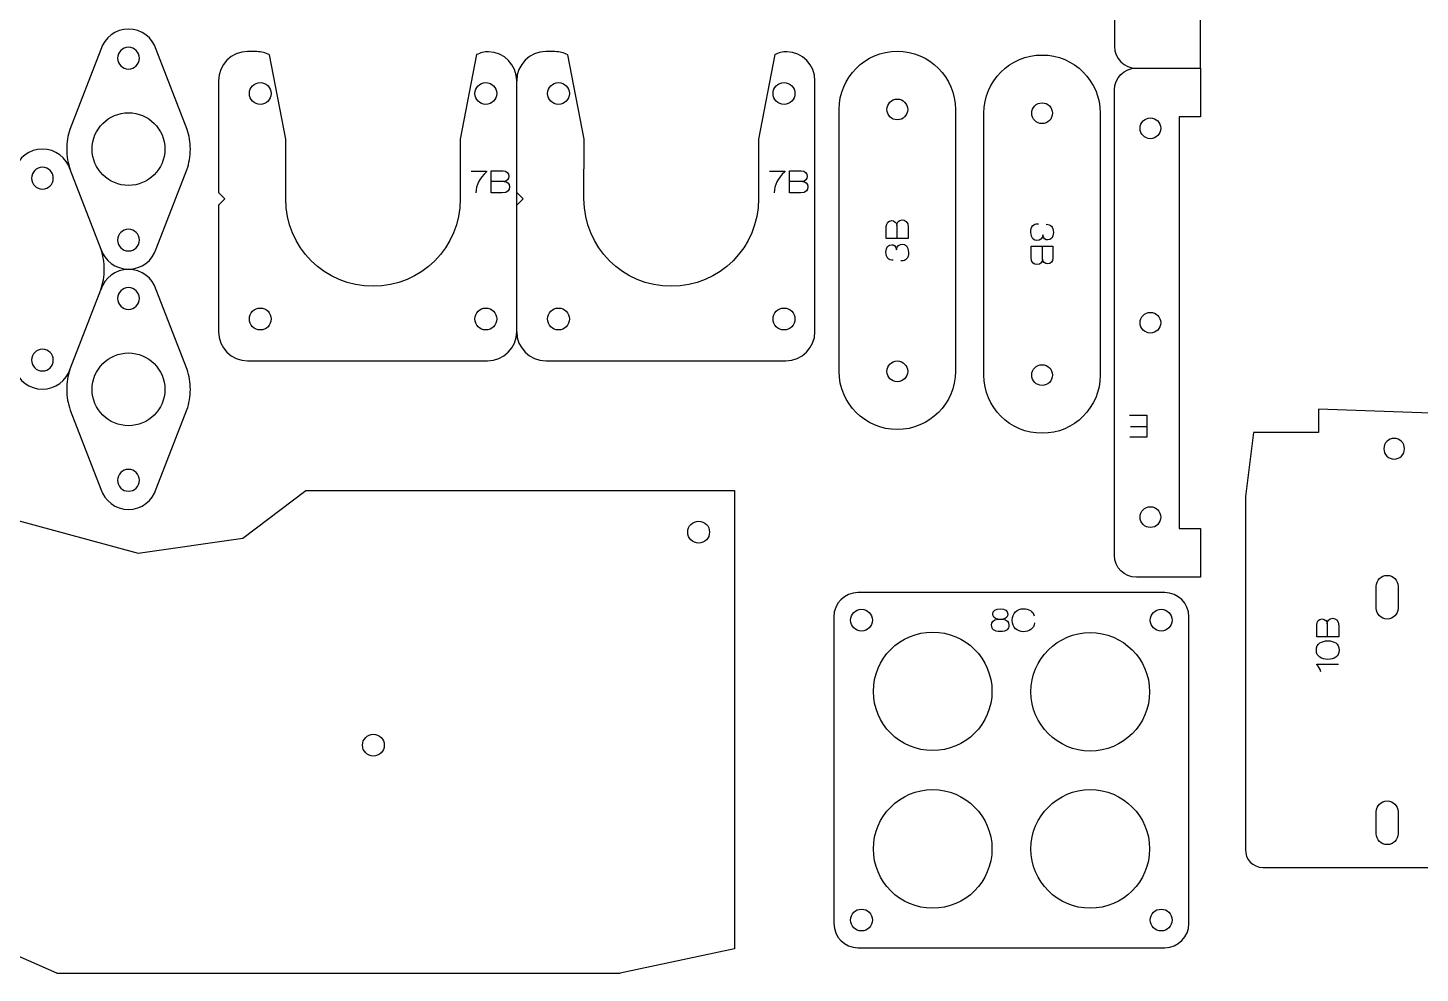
# Model space of a CAD drawing. Header units: millimetres. Extents: x 0 to 800, y 0 to 380.
# Drawn here: x 98 to 251.1, y 159.5 to 263.5 of the extents above; entities that cross this region are included whole.
import ezdxf

# ---------------------------------------------------------------- set-up
doc = ezdxf.new("R2010")
doc.units = ezdxf.units.MM
doc.layers.add('Layer_1', color=1, linetype='CONTINUOUS', true_color=0xff0000)

msp = doc.modelspace()

# ---------------------------------------------------------------- linework, layer by layer
at = {"layer": 'Layer_1'}
for p, q in [((233.82, 171.14), (281.93, 171.14)), ((101.18, 159.51), (163.13, 159.51))]:
    msp.add_line(p, q, dxfattribs=at)
at = {"layer": 'Layer_1', "color": 1, "true_color": 0xff0000}
for points in [[(219.91, 259.04), (226.97, 259.04), (226.97, 264.4), (224.61, 264.4), (224.61, 309.68), (226.97, 309.68), (226.97, 315.04), (219.91, 315.04)], [(217.51, 312.64), (217.51, 261.44), (217.51, 261.44)], [(106.02, 261.08), (102.63, 252.3)], [(115.52, 252.3), (112.13, 261.08)], [(123.17, 260.85), (122.16, 260.85)], [(126.36, 244.65), (126.37, 251.22), (124.58, 260.51)], [(147.35, 260.52), (145.56, 251.22), (145.56, 244.65)], [(155.97, 260.85), (154.96, 260.85)], [(159.16, 244.65), (159.17, 251.22), (157.38, 260.51)], [(180.15, 260.52), (178.36, 251.22), (178.36, 244.65)], [(110.27, 260.13), (110.27, 260.13)], [(226.97, 259.04), (226.97, 253.68), (224.61, 253.68), (224.61, 208.4), (226.97, 208.4), (226.97, 203.04), (219.91, 203.04)], [(118.96, 257.65), (118.96, 245.36), (119.67, 244.66), (118.96, 243.95), (118.96, 230.05), (118.96, 230.05)], [(123.56, 257.45), (123.56, 257.45)], [(148.36, 257.45), (148.36, 257.45)], [(151.76, 230.05), (151.76, 257.65)], [(156.36, 257.45), (156.36, 257.45)], [(181.16, 257.45), (181.16, 257.45)], [(184.56, 230.05), (184.56, 257.65)], [(217.51, 205.44), (217.51, 256.64)], [(187.22, 225.69), (187.22, 254.49)], [(193.62, 255.63), (193.62, 255.63)], [(200.02, 254.49), (200.02, 225.69), (200.02, 225.69)], [(109.07, 254.13), (109.07, 254.13)], [(203.14, 225.28), (203.14, 254.08), (203.14, 254.08)], [(209.54, 252.94), (209.54, 252.94)], [(215.94, 254.08), (215.94, 225.28)], [(221.45, 253.56), (221.45, 253.56)], [(100.8, 246.93), (100.8, 246.93)], [(106.05, 239.09), (102.66, 247.88)], [(112.13, 239.18), (115.49, 247.87)], [(151.76, 245.36), (152.47, 244.66), (151.76, 243.95)], [(110.27, 240.13), (110.27, 240.13)], [(102.66, 225.98), (106.02, 234.67)], [(115.52, 225.88), (112.13, 234.66)], [(110.27, 233.71), (110.27, 233.71)], [(123.56, 232.65), (123.56, 232.65)], [(148.36, 232.65), (148.36, 232.65)], [(156.36, 232.65), (156.36, 232.65)], [(181.16, 232.65), (181.16, 232.65)], [(221.45, 232.18), (221.45, 232.18)], [(100.8, 226.93), (100.8, 226.93)], [(109.07, 227.71), (109.07, 227.71)], [(122.16, 226.85), (148.56, 226.85)], [(154.96, 226.85), (181.36, 226.85)], [(193.62, 226.83), (193.62, 226.83)], [(209.54, 224.14), (209.54, 224.14)], [(102.66, 221.43), (106.02, 212.75)], [(112.13, 212.76), (115.49, 221.45)], [(256.11, 221.03), (254.4, 221.03), (239.93, 221.52), (239.93, 218.98), (232.8, 218.98), (231.92, 211.93), (231.92, 173.12)], [(248.26, 216.04), (248.26, 216.04)], [(110.27, 213.71), (110.27, 213.71)], [(101.18, 159.51), (81.09, 168.34), (81.09, 175.56), (91, 204.48), (93.5, 210.2), (110.14, 205.71), (121.66, 207.34), (128.57, 212.6), (175.73, 212.6), (175.73, 162.19), (163.13, 159.51)], [(221.45, 210.8), (221.45, 210.8)], [(172.97, 208.01), (172.97, 208.01)], [(223.03, 201.36), (217.93, 201.36), (194.54, 201.36), (189.28, 201.36)], [(246.29, 199.64), (246.29, 202.05)], [(248.69, 202.05), (248.69, 199.64), (248.69, 199.64)], [(189.68, 199.52), (189.68, 199.52)], [(186.63, 198.7), (186.64, 170.22), (186.64, 164.96)], [(223.84, 198.32), (223.84, 198.32)], [(225.69, 164.97), (225.68, 193.45), (225.68, 198.71)], [(204.03, 190.5), (204.03, 190.5)], [(221.36, 190.45), (221.36, 190.45)], [(137.2, 184.58), (137.2, 184.58)], [(246.29, 174.84), (246.29, 177.25)], [(248.69, 177.25), (248.69, 174.84), (248.69, 174.84)], [(204.03, 173.17), (204.03, 173.17)], [(221.36, 173.17), (221.36, 173.17)], [(188.48, 165.35), (188.48, 165.35)], [(222.64, 164.15), (222.64, 164.15)], [(189.29, 162.31), (194.39, 162.31), (217.78, 162.31), (217.78, 162.31)], [(217.78, 162.31), (223.04, 162.31)]]:
    msp.add_lwpolyline(points, dxfattribs=at)
at = {"layer": 'Layer_1', "color": 5, "true_color": 0x0000ff}
for points in [[(146.76, 247.71), (148.44, 247.71), (148.44, 247.62)], [(148.95, 247.73), (150.26, 247.73)], [(150.17, 245.31), (148.95, 245.31), (148.95, 247.73), (148.95, 247.73)], [(150.38, 246.57), (148.95, 246.58)], [(150.38, 246.58), (150.38, 246.57)], [(179.56, 247.71), (181.24, 247.71), (181.24, 247.62)], [(181.75, 247.73), (183.06, 247.73)], [(182.97, 245.31), (181.75, 245.31), (181.75, 247.73), (181.75, 247.73)], [(183.18, 246.57), (181.75, 246.58)], [(183.18, 246.58), (183.18, 246.57)], [(192.41, 240.3), (192.41, 241.62)], [(194.83, 241.53), (194.83, 240.3), (192.41, 240.3), (192.41, 240.3)], [(193.56, 241.73), (193.56, 240.3)], [(193.56, 241.73), (193.56, 241.73)], [(209.62, 240.7), (209.61, 240.7)], [(193.53, 239.06), (193.54, 239.06)], [(208.33, 238.24), (208.33, 239.46), (210.74, 239.46), (210.74, 239.46)], [(209.59, 238.03), (209.6, 239.46)], [(210.74, 239.46), (210.74, 238.15)], [(209.6, 238.03), (209.59, 238.03)], [(219.17, 220.87), (221.07, 220.87), (221.07, 218.45), (219.19, 218.45)], [(221.07, 219.58), (219.27, 219.58)], [(204.67, 198.44), (204.67, 198.45)], [(204.67, 198.44), (205.22, 198.44)], [(204.67, 198.44), (204.67, 198.44)], [(205.22, 198.45), (205.22, 198.44)], [(239.75, 196.49), (239.75, 197.81)], [(242.16, 197.72), (242.16, 196.49), (239.75, 196.49), (239.75, 196.49)], [(240.9, 197.92), (240.89, 196.49)], [(240.89, 197.92), (240.9, 197.92)], [(239.71, 195.04), (239.71, 195.04)], [(239.76, 193.4), (239.76, 193.48), (242.15, 193.48)]]:
    msp.add_lwpolyline(points, dxfattribs=at)
at = {"layer": 'Layer_1', "color": 1, "true_color": 0xff0000}
for points in [[(109.07, 263.33), (107.64, 263.33), (106.43, 262.38), (106.02, 261.08)], [(112.13, 261.08), (111.72, 262.38), (110.51, 263.33), (109.07, 263.33)], [(109.07, 261.33), (108.41, 261.33), (107.87, 260.79), (107.87, 260.13)], [(110.27, 260.13), (110.27, 260.79), (109.74, 261.33), (109.07, 261.33)], [(122.16, 260.85), (120.4, 260.85), (118.96, 259.41), (118.96, 257.65)], [(124.58, 260.51), (124.15, 260.73), (123.68, 260.85), (123.17, 260.85)], [(148.67, 260.84), (148.19, 260.83), (147.75, 260.71), (147.35, 260.52)], [(151.76, 257.65), (151.76, 259.38), (150.39, 260.79), (148.67, 260.84)], [(154.96, 260.85), (153.2, 260.85), (151.76, 259.41), (151.76, 257.65)], [(157.38, 260.51), (156.95, 260.73), (156.48, 260.85), (155.97, 260.85)], [(181.47, 260.84), (181, 260.83), (180.55, 260.71), (180.15, 260.52)], [(184.56, 257.65), (184.56, 259.38), (183.19, 260.79), (181.47, 260.84)], [(187.22, 254.49), (187.22, 258.02), (190.08, 260.89), (193.62, 260.89)], [(193.62, 260.89), (197.15, 260.89), (200.02, 258.02), (200.02, 254.49)], [(203.14, 254.08), (203.14, 257.61), (206, 260.48), (209.54, 260.48)], [(209.54, 260.48), (213.07, 260.48), (215.94, 257.61), (215.94, 254.08)], [(217.51, 261.44), (217.51, 260.12), (218.59, 259.04), (219.91, 259.04)], [(107.87, 260.13), (107.87, 259.46), (108.41, 258.93), (109.07, 258.93)], [(109.07, 258.93), (109.74, 258.93), (110.27, 259.46), (110.27, 260.13)], [(217.51, 256.64), (217.51, 257.96), (218.59, 259.04), (219.91, 259.04)], [(122.36, 256.25), (122.36, 256.91), (122.9, 257.45), (123.56, 257.45)], [(123.56, 257.45), (124.23, 257.45), (124.76, 256.91), (124.76, 256.25)], [(147.16, 256.25), (147.16, 256.91), (147.7, 257.45), (148.36, 257.45)], [(148.36, 257.45), (149.03, 257.45), (149.56, 256.91), (149.56, 256.25)], [(155.16, 256.25), (155.16, 256.91), (155.7, 257.45), (156.36, 257.45)], [(156.36, 257.45), (157.03, 257.45), (157.56, 256.91), (157.56, 256.25)], [(179.96, 256.25), (179.96, 256.91), (180.5, 257.45), (181.16, 257.45)], [(181.16, 257.45), (181.83, 257.45), (182.36, 256.91), (182.36, 256.25)], [(123.56, 255.05), (122.9, 255.05), (122.36, 255.58), (122.36, 256.25)], [(124.76, 256.25), (124.76, 255.58), (124.23, 255.05), (123.56, 255.05)], [(148.36, 255.05), (147.7, 255.05), (147.16, 255.58), (147.16, 256.25)], [(149.56, 256.25), (149.56, 255.58), (149.03, 255.05), (148.36, 255.05)], [(156.36, 255.05), (155.7, 255.05), (155.16, 255.58), (155.16, 256.25)], [(157.56, 256.25), (157.56, 255.58), (157.03, 255.05), (156.36, 255.05)], [(181.16, 255.05), (180.5, 255.05), (179.96, 255.58), (179.96, 256.25)], [(182.36, 256.25), (182.36, 255.58), (181.83, 255.05), (181.16, 255.05)], [(192.48, 254.49), (192.48, 255.12), (192.99, 255.63), (193.62, 255.63)], [(193.62, 253.35), (192.99, 253.35), (192.48, 253.86), (192.48, 254.49)], [(193.62, 255.63), (194.25, 255.63), (194.76, 255.12), (194.76, 254.49)], [(194.76, 254.49), (194.76, 253.86), (194.25, 253.35), (193.62, 253.35)], [(208.4, 254.08), (208.4, 254.71), (208.91, 255.22), (209.54, 255.22)], [(209.54, 255.22), (210.17, 255.22), (210.68, 254.71), (210.68, 254.08)], [(105.07, 250.13), (105.07, 252.34), (106.86, 254.13), (109.07, 254.13)], [(109.07, 254.13), (111.28, 254.13), (113.07, 252.34), (113.07, 250.13)], [(209.54, 252.94), (208.91, 252.94), (208.4, 253.45), (208.4, 254.08)], [(210.68, 254.08), (210.68, 253.45), (210.17, 252.94), (209.54, 252.94)], [(220.31, 252.42), (220.31, 253.05), (220.82, 253.56), (221.45, 253.56)], [(221.45, 253.56), (222.08, 253.56), (222.59, 253.05), (222.59, 252.42)], [(102.63, 252.3), (102.4, 251.61), (102.27, 250.88), (102.27, 250.13)], [(115.87, 250.13), (115.87, 250.88), (115.75, 251.61), (115.52, 252.3)], [(221.45, 251.28), (220.82, 251.28), (220.31, 251.79), (220.31, 252.42)], [(222.59, 252.42), (222.59, 251.79), (222.08, 251.28), (221.45, 251.28)], [(99.6, 250.13), (98.17, 250.13), (96.96, 249.18), (96.55, 247.88)], [(102.66, 247.88), (102.26, 249.18), (101.04, 250.13), (99.6, 250.13)], [(102.27, 250.13), (102.27, 249.33), (102.41, 248.56), (102.66, 247.85)], [(109.07, 246.13), (106.86, 246.13), (105.07, 247.92), (105.07, 250.13)], [(113.07, 250.13), (113.07, 247.92), (111.28, 246.13), (109.07, 246.13)], [(115.49, 247.87), (115.74, 248.57), (115.87, 249.33), (115.87, 250.13)], [(99.61, 248.13), (98.94, 248.13), (98.4, 247.59), (98.4, 246.93)], [(100.8, 246.93), (100.8, 247.59), (100.27, 248.13), (99.61, 248.13)], [(98.4, 246.93), (98.4, 246.26), (98.94, 245.73), (99.61, 245.73)], [(99.61, 245.73), (100.27, 245.73), (100.8, 246.26), (100.8, 246.93)], [(135.96, 235.05), (130.66, 235.05), (126.36, 239.34), (126.36, 244.65)], [(145.56, 244.65), (145.56, 239.34), (141.27, 235.05), (135.96, 235.05)], [(168.76, 235.05), (163.46, 235.05), (159.16, 239.34), (159.16, 244.65)], [(178.36, 244.65), (178.36, 239.34), (174.07, 235.05), (168.76, 235.05)], [(109.07, 241.33), (108.41, 241.33), (107.87, 240.79), (107.87, 240.13)], [(110.27, 240.13), (110.27, 240.79), (109.74, 241.33), (109.07, 241.33)], [(106.02, 239.17), (106.43, 237.87), (107.64, 236.93), (109.07, 236.93)], [(106.41, 236.93), (106.41, 237.68), (106.28, 238.41), (106.05, 239.09)], [(107.87, 240.13), (107.87, 239.46), (108.41, 238.93), (109.07, 238.93)], [(109.07, 238.93), (109.74, 238.93), (110.27, 239.46), (110.27, 240.13)], [(109.07, 236.93), (110.51, 236.93), (111.73, 237.87), (112.13, 239.18)], [(106.02, 234.67), (106.27, 235.37), (106.41, 236.13), (106.41, 236.93)], [(109.07, 236.91), (107.64, 236.91), (106.43, 235.97), (106.02, 234.67)], [(112.13, 234.66), (111.72, 235.96), (110.51, 236.91), (109.07, 236.91)], [(109.07, 234.91), (108.41, 234.91), (107.87, 234.37), (107.87, 233.71)], [(110.27, 233.71), (110.27, 234.37), (109.74, 234.91), (109.07, 234.91)], [(107.87, 233.71), (107.87, 233.05), (108.41, 232.51), (109.07, 232.51)], [(109.07, 232.51), (109.74, 232.51), (110.27, 233.05), (110.27, 233.71)], [(122.36, 231.45), (122.36, 232.11), (122.9, 232.65), (123.56, 232.65)], [(123.56, 230.25), (122.9, 230.25), (122.36, 230.78), (122.36, 231.45)], [(123.56, 232.65), (124.23, 232.65), (124.76, 232.11), (124.76, 231.45)], [(124.76, 231.45), (124.76, 230.78), (124.23, 230.25), (123.56, 230.25)], [(147.16, 231.45), (147.16, 232.11), (147.7, 232.65), (148.36, 232.65)], [(148.36, 230.25), (147.7, 230.25), (147.16, 230.78), (147.16, 231.45)], [(148.36, 232.65), (149.03, 232.65), (149.56, 232.11), (149.56, 231.45)], [(149.56, 231.45), (149.56, 230.78), (149.03, 230.25), (148.36, 230.25)], [(155.16, 231.45), (155.16, 232.11), (155.7, 232.65), (156.36, 232.65)], [(156.36, 230.25), (155.7, 230.25), (155.16, 230.78), (155.16, 231.45)], [(156.36, 232.65), (157.03, 232.65), (157.56, 232.11), (157.56, 231.45)], [(157.56, 231.45), (157.56, 230.78), (157.03, 230.25), (156.36, 230.25)], [(179.96, 231.45), (179.96, 232.11), (180.5, 232.65), (181.16, 232.65)], [(181.16, 230.25), (180.5, 230.25), (179.96, 230.78), (179.96, 231.45)], [(181.16, 232.65), (181.83, 232.65), (182.36, 232.11), (182.36, 231.45)], [(182.36, 231.45), (182.36, 230.78), (181.83, 230.25), (181.16, 230.25)], [(220.31, 231.04), (220.31, 231.67), (220.82, 232.18), (221.45, 232.18)], [(221.45, 232.18), (222.08, 232.18), (222.59, 231.67), (222.59, 231.04)], [(118.96, 230.05), (118.96, 228.28), (120.4, 226.85), (122.16, 226.85)], [(148.56, 226.85), (150.33, 226.85), (151.76, 228.28), (151.76, 230.05)], [(151.76, 230.05), (151.76, 228.28), (153.2, 226.85), (154.96, 226.85)], [(181.36, 226.85), (183.13, 226.85), (184.56, 228.28), (184.56, 230.05)], [(221.45, 229.9), (220.82, 229.9), (220.31, 230.41), (220.31, 231.04)], [(222.59, 231.04), (222.59, 230.41), (222.08, 229.9), (221.45, 229.9)], [(99.61, 228.13), (98.94, 228.13), (98.4, 227.59), (98.4, 226.93)], [(98.4, 226.93), (98.4, 226.26), (98.94, 225.73), (99.61, 225.73)], [(100.8, 226.93), (100.8, 227.59), (100.27, 228.13), (99.61, 228.13)], [(99.61, 225.73), (100.27, 225.73), (100.8, 226.26), (100.8, 226.93)], [(105.07, 223.71), (105.07, 225.92), (106.86, 227.71), (109.07, 227.71)], [(109.07, 227.71), (111.28, 227.71), (113.07, 225.92), (113.07, 223.71)], [(192.48, 225.69), (192.48, 226.32), (192.99, 226.83), (193.62, 226.83)], [(193.62, 226.83), (194.25, 226.83), (194.76, 226.32), (194.76, 225.69)], [(96.55, 225.97), (96.96, 224.67), (98.17, 223.73), (99.6, 223.73)], [(99.6, 223.73), (101.04, 223.73), (102.26, 224.67), (102.66, 225.98)], [(102.63, 225.88), (102.4, 225.2), (102.27, 224.47), (102.27, 223.71)], [(115.87, 223.71), (115.87, 224.47), (115.75, 225.2), (115.52, 225.88)], [(193.62, 219.29), (190.08, 219.29), (187.22, 222.15), (187.22, 225.69)], [(193.62, 224.55), (192.99, 224.55), (192.48, 225.06), (192.48, 225.69)], [(194.76, 225.69), (194.76, 225.06), (194.25, 224.55), (193.62, 224.55)], [(200.02, 225.69), (200.02, 222.15), (197.15, 219.29), (193.62, 219.29)], [(209.54, 218.88), (206, 218.88), (203.14, 221.74), (203.14, 225.28)], [(208.4, 225.28), (208.4, 225.91), (208.91, 226.42), (209.54, 226.42)], [(209.54, 224.14), (208.91, 224.14), (208.4, 224.65), (208.4, 225.28)], [(209.54, 226.42), (210.17, 226.42), (210.68, 225.91), (210.68, 225.28)], [(210.68, 225.28), (210.68, 224.65), (210.17, 224.14), (209.54, 224.14)], [(215.94, 225.28), (215.94, 221.74), (213.07, 218.88), (209.54, 218.88)], [(102.27, 223.71), (102.27, 222.91), (102.41, 222.14), (102.66, 221.43)], [(109.07, 219.71), (106.86, 219.71), (105.07, 221.5), (105.07, 223.71)], [(113.07, 223.71), (113.07, 221.5), (111.28, 219.71), (109.07, 219.71)], [(115.49, 221.45), (115.74, 222.16), (115.87, 222.92), (115.87, 223.71)], [(248.26, 218.32), (247.63, 218.32), (247.12, 217.81), (247.12, 217.18)], [(249.4, 217.18), (249.4, 217.81), (248.89, 218.32), (248.26, 218.32)], [(247.12, 217.18), (247.12, 216.55), (247.63, 216.04), (248.26, 216.04)], [(248.26, 216.04), (248.89, 216.04), (249.4, 216.55), (249.4, 217.18)], [(109.07, 214.91), (108.41, 214.91), (107.87, 214.37), (107.87, 213.71)], [(110.27, 213.71), (110.27, 214.37), (109.74, 214.91), (109.07, 214.91)], [(107.87, 213.71), (107.87, 213.05), (108.41, 212.51), (109.07, 212.51)], [(109.07, 212.51), (109.74, 212.51), (110.27, 213.05), (110.27, 213.71)], [(106.02, 212.75), (106.43, 211.45), (107.64, 210.51), (109.07, 210.51)], [(109.07, 210.51), (110.51, 210.51), (111.72, 211.45), (112.13, 212.76)], [(220.31, 209.66), (220.31, 210.29), (220.82, 210.8), (221.45, 210.8)], [(221.45, 210.8), (222.08, 210.8), (222.59, 210.29), (222.59, 209.66)], [(170.57, 208.01), (170.57, 208.68), (171.11, 209.21), (171.77, 209.21)], [(171.77, 209.21), (172.43, 209.21), (172.97, 208.68), (172.97, 208.01)], [(221.45, 208.52), (220.82, 208.52), (220.31, 209.03), (220.31, 209.66)], [(222.59, 209.66), (222.59, 209.03), (222.08, 208.52), (221.45, 208.52)], [(171.77, 206.81), (171.11, 206.81), (170.57, 207.35), (170.57, 208.01)], [(172.97, 208.01), (172.97, 207.35), (172.43, 206.81), (171.77, 206.81)], [(219.91, 203.04), (218.59, 203.04), (217.51, 204.12), (217.51, 205.44)], [(246.29, 202.05), (246.29, 202.71), (246.83, 203.25), (247.49, 203.25)], [(247.49, 203.25), (248.16, 203.25), (248.69, 202.71), (248.69, 202.05)], [(189.28, 201.36), (187.83, 201.36), (186.63, 200.16), (186.63, 198.7)], [(225.68, 198.71), (225.68, 200.17), (224.49, 201.36), (223.03, 201.36)], [(188.48, 198.32), (188.48, 198.98), (189.01, 199.52), (189.68, 199.52)], [(189.68, 199.52), (190.34, 199.52), (190.88, 198.98), (190.88, 198.32)], [(221.44, 198.32), (221.44, 198.98), (221.98, 199.52), (222.64, 199.52)], [(222.64, 199.52), (223.31, 199.52), (223.84, 198.98), (223.84, 198.32)], [(247.49, 198.44), (246.83, 198.44), (246.29, 198.98), (246.29, 199.64)], [(248.69, 199.64), (248.69, 198.98), (248.16, 198.44), (247.49, 198.44)], [(189.68, 197.12), (189.01, 197.12), (188.48, 197.66), (188.48, 198.32)], [(190.88, 198.32), (190.88, 197.66), (190.34, 197.12), (189.68, 197.12)], [(222.64, 197.12), (221.98, 197.12), (221.44, 197.66), (221.44, 198.32)], [(223.84, 198.32), (223.84, 197.66), (223.31, 197.12), (222.64, 197.12)], [(190.99, 190.5), (190.99, 194.1), (193.91, 197.02), (197.51, 197.02)], [(197.51, 197.02), (201.11, 197.02), (204.03, 194.1), (204.03, 190.5)], [(208.32, 190.45), (208.32, 194.05), (211.24, 196.97), (214.84, 196.97)], [(214.84, 196.97), (218.44, 196.97), (221.36, 194.05), (221.36, 190.45)], [(197.51, 183.98), (193.91, 183.98), (190.99, 186.9), (190.99, 190.5)], [(204.03, 190.5), (204.03, 186.9), (201.11, 183.98), (197.51, 183.98)], [(214.84, 183.93), (211.24, 183.93), (208.32, 186.85), (208.32, 190.45)], [(221.36, 190.45), (221.36, 186.85), (218.44, 183.93), (214.84, 183.93)], [(134.8, 184.58), (134.8, 185.24), (135.34, 185.78), (136, 185.78)], [(136, 185.78), (136.66, 185.78), (137.2, 185.24), (137.2, 184.58)], [(136, 183.38), (135.34, 183.38), (134.8, 183.92), (134.8, 184.58)], [(137.2, 184.58), (137.2, 183.92), (136.66, 183.38), (136, 183.38)], [(190.99, 173.17), (190.99, 176.77), (193.91, 179.69), (197.51, 179.69)], [(197.51, 179.69), (201.11, 179.69), (204.03, 176.77), (204.03, 173.17)], [(208.32, 173.17), (208.32, 176.77), (211.24, 179.69), (214.84, 179.69)], [(214.84, 179.69), (218.44, 179.69), (221.36, 176.77), (221.36, 173.17)], [(246.29, 177.25), (246.29, 177.91), (246.83, 178.45), (247.49, 178.45)], [(247.49, 178.45), (248.16, 178.45), (248.69, 177.91), (248.69, 177.25)], [(247.49, 173.64), (246.83, 173.64), (246.29, 174.18), (246.29, 174.84)], [(248.69, 174.84), (248.69, 174.18), (248.16, 173.64), (247.49, 173.64)], [(197.51, 166.65), (193.91, 166.65), (190.99, 169.57), (190.99, 173.17)], [(204.03, 173.17), (204.03, 169.57), (201.11, 166.65), (197.51, 166.65)], [(214.84, 166.65), (211.24, 166.65), (208.32, 169.57), (208.32, 173.17)], [(221.36, 173.17), (221.36, 169.57), (218.44, 166.65), (214.84, 166.65)], [(231.92, 173.12), (231.84, 172.03), (232.73, 171.14), (233.82, 171.14)], [(188.48, 165.35), (188.48, 166.01), (189.01, 166.55), (189.68, 166.55)], [(189.68, 166.55), (190.34, 166.55), (190.88, 166.01), (190.88, 165.35)], [(221.44, 165.35), (221.44, 166.01), (221.98, 166.55), (222.64, 166.55)], [(222.64, 166.55), (223.31, 166.55), (223.84, 166.01), (223.84, 165.35)], [(186.64, 164.96), (186.64, 163.5), (187.83, 162.31), (189.29, 162.31)], [(189.68, 164.15), (189.01, 164.15), (188.48, 164.69), (188.48, 165.35)], [(190.88, 165.35), (190.88, 164.69), (190.34, 164.15), (189.68, 164.15)], [(222.64, 164.15), (221.98, 164.15), (221.44, 164.69), (221.44, 165.35)], [(223.84, 165.35), (223.84, 164.69), (223.31, 164.15), (222.64, 164.15)], [(223.04, 162.31), (224.5, 162.31), (225.69, 163.51), (225.69, 164.97)]]:
    msp.add_open_spline(points, degree=3, dxfattribs=at)
at = {"layer": 'Layer_1', "color": 5, "true_color": 0x0000ff}
for points in [[(148.44, 247.62), (147.66, 246.94), (147.3, 246.15), (147.26, 245.33)], [(150.26, 247.73), (150.64, 247.73), (150.91, 247.52), (150.91, 247.13)], [(150.91, 247.13), (150.91, 246.84), (150.66, 246.57), (150.38, 246.58)], [(150.38, 246.57), (150.69, 246.56), (150.98, 246.39), (150.98, 245.97)], [(181.24, 247.62), (180.46, 246.94), (180.1, 246.15), (180.07, 245.33)], [(183.06, 247.73), (183.44, 247.73), (183.71, 247.52), (183.71, 247.13)], [(183.71, 247.13), (183.71, 246.84), (183.46, 246.57), (183.18, 246.58)], [(183.18, 246.57), (183.49, 246.56), (183.79, 246.39), (183.79, 245.97)], [(150.98, 245.97), (150.98, 245.68), (150.81, 245.31), (150.17, 245.31)], [(183.79, 245.97), (183.79, 245.68), (183.61, 245.31), (182.97, 245.31)], [(192.41, 241.62), (192.41, 242), (192.62, 242.27), (193.01, 242.27)], [(193.01, 242.27), (193.29, 242.27), (193.56, 242.02), (193.56, 241.73)], [(193.56, 241.73), (193.58, 242.05), (193.75, 242.34), (194.17, 242.34)], [(194.17, 242.34), (194.45, 242.34), (194.83, 242.16), (194.83, 241.53)], [(208.29, 241.01), (208.29, 241.64), (208.6, 241.93), (209.08, 241.93)], [(209.08, 241.93), (209.1, 241.93), (209.12, 241.93), (209.15, 241.93)], [(208.98, 240.09), (208.71, 240.09), (208.29, 240.26), (208.29, 241.01)], [(209.61, 240.7), (209.56, 240.24), (209.3, 240.09), (208.98, 240.09)], [(210.15, 240.14), (209.92, 240.14), (209.66, 240.28), (209.62, 240.7)], [(209.98, 241.86), (210.47, 241.84), (210.78, 241.63), (210.78, 240.96)], [(210.78, 240.96), (210.78, 240.39), (210.52, 240.14), (210.15, 240.14)], [(192.37, 238.81), (192.37, 239.38), (192.63, 239.62), (193, 239.62)], [(193, 239.62), (193.23, 239.62), (193.49, 239.49), (193.53, 239.06)], [(193.54, 239.06), (193.59, 239.52), (193.86, 239.68), (194.18, 239.68)], [(194.18, 239.68), (194.44, 239.68), (194.86, 239.51), (194.86, 238.75)], [(193.18, 237.91), (192.68, 237.93), (192.37, 238.14), (192.37, 238.81)], [(194.08, 237.84), (194.06, 237.84), (194.03, 237.84), (194, 237.84)], [(194.86, 238.75), (194.86, 238.13), (194.55, 237.84), (194.08, 237.84)], [(208.98, 237.43), (208.7, 237.43), (208.33, 237.6), (208.33, 238.24)], [(209.59, 238.03), (209.58, 237.72), (209.41, 237.43), (208.98, 237.43)], [(210.14, 237.5), (209.86, 237.5), (209.59, 237.75), (209.6, 238.03)], [(210.74, 238.15), (210.74, 237.77), (210.54, 237.5), (210.14, 237.5)], [(204.12, 198.97), (204.12, 199.36), (204.41, 199.56), (204.94, 199.56)], [(204.94, 199.56), (205.48, 199.56), (205.77, 199.36), (205.77, 198.97)], [(206.26, 198.32), (206.26, 199.12), (206.82, 199.58), (207.51, 199.58)], [(207.51, 199.58), (208.08, 199.58), (208.54, 199.35), (208.66, 198.82)], [(203.99, 197.76), (203.99, 198.14), (204.19, 198.39), (204.67, 198.44)], [(204.94, 197.07), (204.23, 197.07), (203.99, 197.39), (203.99, 197.76)], [(204.67, 198.45), (204.24, 198.48), (204.12, 198.77), (204.12, 198.97)], [(205.9, 197.76), (205.9, 197.39), (205.66, 197.07), (204.94, 197.07)], [(205.77, 198.97), (205.77, 198.77), (205.65, 198.48), (205.22, 198.45)], [(205.22, 198.44), (205.7, 198.39), (205.9, 198.14), (205.9, 197.76)], [(207.51, 197.06), (206.82, 197.06), (206.26, 197.52), (206.26, 198.32)], [(208.72, 198.03), (208.65, 197.38), (208.07, 197.06), (207.51, 197.06)], [(239.75, 197.81), (239.75, 198.19), (239.95, 198.46), (240.35, 198.46)], [(240.35, 198.46), (240.63, 198.46), (240.9, 198.21), (240.89, 197.92)], [(240.9, 197.92), (240.91, 198.24), (241.08, 198.53), (241.51, 198.53)], [(241.51, 198.53), (241.79, 198.53), (242.16, 198.35), (242.16, 197.72)], [(239.71, 195.04), (239.71, 195.78), (240.28, 196.05), (240.96, 196.05)], [(240.96, 196.05), (241.63, 196.05), (242.2, 195.78), (242.2, 195.04)], [(240.96, 194.02), (240.28, 194.02), (239.71, 194.29), (239.71, 195.04)], [(242.2, 195.04), (242.2, 194.29), (241.63, 194.02), (240.96, 194.02)], [(240.21, 192.64), (240.12, 193.01), (239.93, 193.25), (239.76, 193.4)]]:
    msp.add_open_spline(points, degree=3, dxfattribs=at)

doc.saveas('drawing.dxf')
